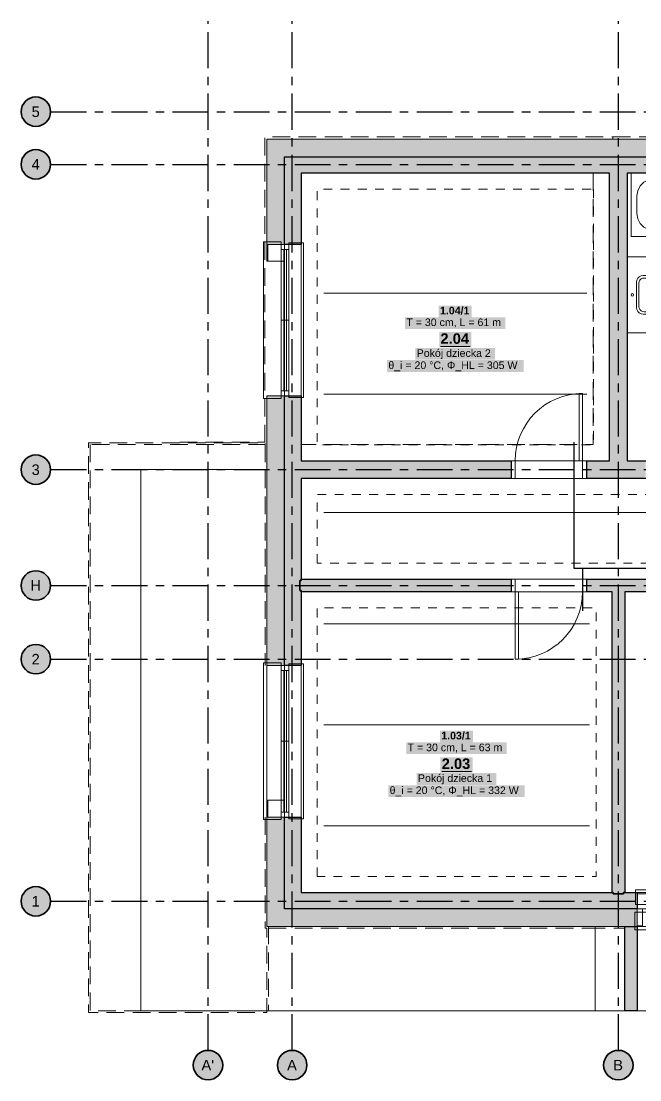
# Model space of a CAD drawing. Header units: metres. Extents: x -3.2 to 60.6, y -2.1 to 10.4.
# Drawn here: x -3.22 to 4.13, y -2.12 to 10.45 of the extents above; entities that cross this region are included whole.
import ezdxf

# ---------------------------------------------------------------- set-up
doc = ezdxf.new("R2010")
doc.units = ezdxf.units.M
for name, pattern in [('KRESKOWA', [5.25, 4.2, -1.05]), ('KRESKOWA_DROBNA', [3.15, 2.1, -1.05]), ('PUNKTOWA', [10.5, 8.4, -1.05, 0, -1.05])]:
    doc.linetypes.add(name, pattern=pattern)
doc.layers.add('A-MASKA', color=7, linetype='Continuous', lineweight=18)
doc.layers.add('S-OPISY', color=2, linetype='Continuous', lineweight=25)
for name, color, linetype, lineweight, true_color in [('I-OSIE', 8, 'PUNKTOWA', 18, 0x7a7a7a), ('I-PODKLAD', 8, 'Continuous', 18, 0x9a9a9a), ('I-PODKLAD-SCIANY', 8, 'Continuous', 25, 0x6e6e6e), ('I-PODKLAD-WYPELN', 254, 'Continuous', 18, 0xe6e6e6), ('I-POMIESZCZENIA', 8, 'Continuous', 25, 0x4a4a4a), ('S-OGRZ', 1, 'Continuous', 25, 0xe05000)]:
    doc.layers.add(name, color=color, linetype=linetype, lineweight=lineweight, true_color=true_color)
doc.styles.add('PL_ARIAL', font='arial.ttf')
doc.styles.add('PL_ARIAL_B', font='arialbd.ttf')

msp = doc.modelspace()

# ---------------------------------------------------------------- hatches: boundary and pattern name
at = {"layer": 'A-MASKA', "true_color": 0xffffff}
for points in [[(1.741, 6.934), (2.134, 6.934), (2.134, 7.074), (1.741, 7.074)], [(1.341, 6.795), (2.534, 6.795), (2.534, 6.935), (1.341, 6.935)], [(1.746, 6.576), (2.129, 6.576), (2.129, 6.759), (1.746, 6.759)], [(1.464, 6.43), (2.411, 6.43), (2.411, 6.569), (1.464, 6.569)], [(1.127, 6.286), (2.748, 6.286), (2.748, 6.425), (1.127, 6.425)], [(1.756, 1.887), (2.149, 1.887), (2.149, 2.027), (1.756, 2.027)], [(1.356, 1.747), (2.549, 1.747), (2.549, 1.887), (1.356, 1.887)], [(1.761, 1.529), (2.144, 1.529), (2.144, 1.711), (1.761, 1.711)], [(1.479, 1.382), (2.426, 1.382), (2.426, 1.522), (1.479, 1.522)], [(1.142, 1.238), (2.763, 1.238), (2.763, 1.378), (1.142, 1.378)]]:
    msp.add_hatch(color=7, dxfattribs=at).paths.add_polyline_path(points)
at = {"layer": 'I-OSIE', "true_color": 0xffffff}
for points in [[(-2.87, 9.375), (-2.871, 9.398), (-2.876, 9.42), (-2.883, 9.442), (-2.893, 9.463), (-2.906, 9.482), (-2.921, 9.499), (-2.938, 9.514), (-2.958, 9.527), (-2.978, 9.537), (-3, 9.544), (-3.022, 9.549), (-3.045, 9.55), (-3.068, 9.549), (-3.09, 9.544), (-3.112, 9.537), (-3.132, 9.527), (-3.152, 9.514), (-3.169, 9.499), (-3.184, 9.482), (-3.197, 9.463), (-3.207, 9.442), (-3.214, 9.42), (-3.219, 9.398), (-3.22, 9.375), (-3.219, 9.352), (-3.214, 9.33), (-3.207, 9.308), (-3.197, 9.287), (-3.184, 9.268), (-3.169, 9.251), (-3.152, 9.236), (-3.132, 9.223), (-3.112, 9.213), (-3.09, 9.206), (-3.068, 9.201), (-3.045, 9.2), (-3.022, 9.201), (-3, 9.206), (-2.978, 9.213), (-2.958, 9.223), (-2.938, 9.236), (-2.921, 9.251), (-2.906, 9.268), (-2.893, 9.287), (-2.883, 9.308), (-2.876, 9.33), (-2.871, 9.352)], [(-2.87, 8.75), (-2.871, 8.773), (-2.876, 8.795), (-2.883, 8.817), (-2.893, 8.838), (-2.906, 8.857), (-2.921, 8.874), (-2.938, 8.889), (-2.958, 8.902), (-2.978, 8.912), (-3, 8.919), (-3.022, 8.924), (-3.045, 8.925), (-3.068, 8.924), (-3.09, 8.919), (-3.112, 8.912), (-3.132, 8.902), (-3.152, 8.889), (-3.169, 8.874), (-3.184, 8.857), (-3.197, 8.838), (-3.207, 8.817), (-3.214, 8.795), (-3.219, 8.773), (-3.22, 8.75), (-3.219, 8.727), (-3.214, 8.705), (-3.207, 8.683), (-3.197, 8.662), (-3.184, 8.643), (-3.169, 8.626), (-3.152, 8.611), (-3.132, 8.598), (-3.112, 8.588), (-3.09, 8.581), (-3.068, 8.576), (-3.045, 8.575), (-3.022, 8.576), (-3, 8.581), (-2.978, 8.588), (-2.958, 8.598), (-2.938, 8.611), (-2.921, 8.626), (-2.906, 8.643), (-2.893, 8.662), (-2.883, 8.683), (-2.876, 8.705), (-2.871, 8.727)], [(-2.87, 5.125), (-2.871, 5.148), (-2.876, 5.17), (-2.883, 5.192), (-2.893, 5.213), (-2.906, 5.232), (-2.921, 5.249), (-2.938, 5.264), (-2.958, 5.277), (-2.978, 5.287), (-3, 5.294), (-3.022, 5.299), (-3.045, 5.3), (-3.068, 5.299), (-3.09, 5.294), (-3.112, 5.287), (-3.132, 5.277), (-3.152, 5.264), (-3.169, 5.249), (-3.184, 5.232), (-3.197, 5.213), (-3.207, 5.192), (-3.214, 5.17), (-3.219, 5.148), (-3.22, 5.125), (-3.219, 5.102), (-3.214, 5.08), (-3.207, 5.058), (-3.197, 5.037), (-3.184, 5.018), (-3.169, 5.001), (-3.152, 4.986), (-3.132, 4.973), (-3.112, 4.963), (-3.09, 4.956), (-3.068, 4.951), (-3.045, 4.95), (-3.022, 4.951), (-3, 4.956), (-2.978, 4.963), (-2.958, 4.973), (-2.938, 4.986), (-2.921, 5.001), (-2.906, 5.018), (-2.893, 5.037), (-2.883, 5.058), (-2.876, 5.08), (-2.871, 5.102)], [(-2.87, 3.75), (-2.871, 3.773), (-2.876, 3.795), (-2.883, 3.817), (-2.893, 3.837), (-2.906, 3.857), (-2.921, 3.874), (-2.938, 3.889), (-2.958, 3.902), (-2.978, 3.912), (-3, 3.919), (-3.022, 3.924), (-3.045, 3.925), (-3.068, 3.924), (-3.09, 3.919), (-3.112, 3.912), (-3.132, 3.902), (-3.152, 3.889), (-3.169, 3.874), (-3.184, 3.857), (-3.197, 3.837), (-3.207, 3.817), (-3.214, 3.795), (-3.219, 3.773), (-3.22, 3.75), (-3.219, 3.727), (-3.214, 3.705), (-3.207, 3.683), (-3.197, 3.663), (-3.184, 3.643), (-3.169, 3.626), (-3.152, 3.611), (-3.132, 3.598), (-3.112, 3.588), (-3.09, 3.581), (-3.068, 3.576), (-3.045, 3.575), (-3.022, 3.576), (-3, 3.581), (-2.978, 3.588), (-2.958, 3.598), (-2.938, 3.611), (-2.921, 3.626), (-2.906, 3.643), (-2.893, 3.663), (-2.883, 3.683), (-2.876, 3.705), (-2.871, 3.727)], [(-2.87, 2.875), (-2.871, 2.898), (-2.876, 2.92), (-2.883, 2.942), (-2.893, 2.962), (-2.906, 2.982), (-2.921, 2.999), (-2.938, 3.014), (-2.958, 3.027), (-2.978, 3.037), (-3, 3.044), (-3.022, 3.049), (-3.045, 3.05), (-3.068, 3.049), (-3.09, 3.044), (-3.112, 3.037), (-3.132, 3.027), (-3.152, 3.014), (-3.169, 2.999), (-3.184, 2.982), (-3.197, 2.962), (-3.207, 2.942), (-3.214, 2.92), (-3.219, 2.898), (-3.22, 2.875), (-3.219, 2.852), (-3.214, 2.83), (-3.207, 2.808), (-3.197, 2.788), (-3.184, 2.768), (-3.169, 2.751), (-3.152, 2.736), (-3.132, 2.723), (-3.112, 2.713), (-3.09, 2.706), (-3.068, 2.701), (-3.045, 2.7), (-3.022, 2.701), (-3, 2.706), (-2.978, 2.713), (-2.958, 2.723), (-2.938, 2.736), (-2.921, 2.751), (-2.906, 2.768), (-2.893, 2.788), (-2.883, 2.808), (-2.876, 2.83), (-2.871, 2.852)], [(-2.87, 0), (-2.871, 0.023), (-2.876, 0.045), (-2.883, 0.067), (-2.893, 0.087), (-2.906, 0.107), (-2.921, 0.124), (-2.938, 0.139), (-2.958, 0.152), (-2.978, 0.162), (-3, 0.169), (-3.022, 0.174), (-3.045, 0.175), (-3.068, 0.174), (-3.09, 0.169), (-3.112, 0.162), (-3.132, 0.152), (-3.152, 0.139), (-3.169, 0.124), (-3.184, 0.107), (-3.197, 0.087), (-3.207, 0.067), (-3.214, 0.045), (-3.219, 0.023), (-3.22, 0), (-3.219, -0.023), (-3.214, -0.045), (-3.207, -0.067), (-3.197, -0.088), (-3.184, -0.107), (-3.169, -0.124), (-3.152, -0.139), (-3.132, -0.152), (-3.112, -0.162), (-3.09, -0.169), (-3.068, -0.174), (-3.045, -0.175), (-3.022, -0.174), (-3, -0.169), (-2.978, -0.162), (-2.958, -0.152), (-2.938, -0.139), (-2.921, -0.124), (-2.906, -0.107), (-2.893, -0.088), (-2.883, -0.067), (-2.876, -0.045), (-2.871, -0.023)], [(-0.825, -1.945), (-0.826, -1.922), (-0.831, -1.9), (-0.838, -1.878), (-0.848, -1.858), (-0.861, -1.838), (-0.876, -1.821), (-0.893, -1.806), (-0.913, -1.793), (-0.933, -1.783), (-0.955, -1.776), (-0.977, -1.771), (-1, -1.77), (-1.023, -1.771), (-1.045, -1.776), (-1.067, -1.783), (-1.088, -1.793), (-1.107, -1.806), (-1.124, -1.821), (-1.139, -1.838), (-1.152, -1.858), (-1.162, -1.878), (-1.169, -1.9), (-1.174, -1.922), (-1.175, -1.945), (-1.174, -1.968), (-1.169, -1.99), (-1.162, -2.012), (-1.152, -2.033), (-1.139, -2.052), (-1.124, -2.069), (-1.107, -2.084), (-1.088, -2.097), (-1.067, -2.107), (-1.045, -2.114), (-1.023, -2.119), (-1, -2.12), (-0.977, -2.119), (-0.955, -2.114), (-0.933, -2.107), (-0.913, -2.097), (-0.893, -2.084), (-0.876, -2.069), (-0.861, -2.052), (-0.848, -2.033), (-0.838, -2.012), (-0.831, -1.99), (-0.826, -1.968)], [(0.175, -1.945), (0.174, -1.922), (0.169, -1.9), (0.162, -1.878), (0.152, -1.858), (0.139, -1.838), (0.124, -1.821), (0.107, -1.806), (0.087, -1.793), (0.067, -1.783), (0.045, -1.776), (0.023, -1.771), (0, -1.77), (-0.023, -1.771), (-0.045, -1.776), (-0.067, -1.783), (-0.088, -1.793), (-0.107, -1.806), (-0.124, -1.821), (-0.139, -1.838), (-0.152, -1.858), (-0.162, -1.878), (-0.169, -1.9), (-0.174, -1.922), (-0.175, -1.945), (-0.174, -1.968), (-0.169, -1.99), (-0.162, -2.012), (-0.152, -2.033), (-0.139, -2.052), (-0.124, -2.069), (-0.107, -2.084), (-0.088, -2.097), (-0.067, -2.107), (-0.045, -2.114), (-0.023, -2.119), (0, -2.12), (0.023, -2.119), (0.045, -2.114), (0.067, -2.107), (0.087, -2.097), (0.107, -2.084), (0.124, -2.069), (0.139, -2.052), (0.152, -2.033), (0.162, -2.012), (0.169, -1.99), (0.174, -1.968)], [(4.05, -1.945), (4.049, -1.922), (4.044, -1.9), (4.037, -1.878), (4.027, -1.858), (4.014, -1.838), (3.999, -1.821), (3.982, -1.806), (3.962, -1.793), (3.942, -1.783), (3.92, -1.776), (3.898, -1.771), (3.875, -1.77), (3.852, -1.771), (3.83, -1.776), (3.808, -1.783), (3.788, -1.793), (3.768, -1.806), (3.751, -1.821), (3.736, -1.838), (3.723, -1.858), (3.713, -1.878), (3.706, -1.9), (3.701, -1.922), (3.7, -1.945), (3.701, -1.968), (3.706, -1.99), (3.713, -2.012), (3.723, -2.033), (3.736, -2.052), (3.751, -2.069), (3.768, -2.084), (3.788, -2.097), (3.808, -2.107), (3.83, -2.114), (3.852, -2.119), (3.875, -2.12), (3.898, -2.119), (3.92, -2.114), (3.942, -2.107), (3.962, -2.097), (3.982, -2.084), (3.999, -2.069), (4.014, -2.052), (4.027, -2.033), (4.037, -2.012), (4.044, -1.99), (4.049, -1.968)]]:
    msp.add_hatch(color=7, dxfattribs=at).paths.add_polyline_path(points)
at = {"layer": 'I-PODKLAD-WYPELN', "true_color": 0xe4e4e4}
h = msp.add_hatch(color=7, dxfattribs=at)
h.paths.add_polyline_path([(0.105, 8.645), (0.105, 8.645), (0.105, 8.645), (0.105, 8.645), (0.105, 8.645), (0.105, 8.645), (0.105, 7.8), (0.105, 7.8), (0.105, 7.8), (-0.09, 7.8), (-0.09, 7.8), (-0.09, 7.8), (-0.09, 7.8), (-0.09, 7.8), (-0.3, 7.8), (-0.3, 7.8), (-0.3, 7.8), (-0.3, 9.05), (-0.3, 9.05), (-0.3, 9.05), (-0.3, 9.05), (4.3, 9.05), (4.3, 8.84), (4.3, 8.84), (4.3, 8.84), (4.3, 8.84), (4.3, 8.645), (4.3, 8.645), (4.3, 8.645), (3.98, 8.645), (3.98, 5.23), (4.2, 5.23), (4.2, 5.23), (4.2, 5.23), (4.2, 5.23), (4.2, 5.23), (4.2, 5.035), (4.2, 5.035), (4.2, 5.035), (4.2, 5.02), (4.2, 5.02), (4.2, 5.02), (3.5, 5.02), (3.5, 5.02), (3.5, 5.02), (3.5, 5.035), (3.5, 5.035), (3.5, 5.035), (3.5, 5.035), (3.5, 5.23), (3.5, 5.23), (3.5, 5.23), (3.5, 5.23), (3.5, 5.23), (3.77, 5.23), (3.77, 8.645)])
h.paths.add_polyline_path([(0.09, 8.66), (0.09, 8.66), (0.098, 8.652)], flags=0)
h.paths.add_polyline_path([(-0.09, 8.84), (-0.09, 8.84), (-0.09, 8.84), (-0.09, 8.84), (-0.09, 8.84), (-0.09, 8.84)], flags=0)
h.paths.add_polyline_path([(-0.09, 8.66), (-0.09, 8.66), (-0.09, 8.66), (-0.09, 8.66), (-0.09, 8.66)], flags=0)
h = msp.add_hatch(color=7, dxfattribs=at)
h.paths.add_polyline_path([(0.105, 2.8), (-0.09, 2.8), (-0.09, 2.8), (-0.09, 2.8), (-0.09, 2.8), (-0.09, 2.8), (-0.3, 2.8), (-0.3, 2.8), (-0.3, 2.8), (-0.3, 6), (-0.3, 6), (-0.3, 6), (-0.09, 6), (-0.09, 6), (-0.09, 6), (-0.09, 6), (-0.09, 6), (0.105, 6), (0.105, 6), (0.105, 6), (0.105, 5.23), (0.105, 5.23), (0.105, 5.23), (0.105, 5.23), (0.105, 5.23), (2.6, 5.23), (2.6, 5.23), (2.6, 5.23), (2.6, 5.23), (2.6, 5.23), (2.6, 5.035), (2.6, 5.035), (2.6, 5.035), (2.6, 5.02), (2.6, 5.02), (2.6, 5.02), (0.105, 5.02), (0.105, 5.02), (0.105, 5.02), (0.105, 3.825), (2.6, 3.825), (2.6, 3.69), (2.6, 3.675), (0.105, 3.675), (0.105, 2.8), (0.105, 2.8)])
h.paths.add_polyline_path([(0.105, 3.81), (0.105, 3.81), (0.105, 3.81), (0.105, 3.81)], flags=0)
h.paths.add_polyline_path([(0.105, 3.69), (0.105, 3.69), (0.105, 3.69), (0.105, 3.69)], flags=0)
h = msp.add_hatch(color=7, dxfattribs=at)
h.paths.add_polyline_path([(-0.3, 1), (-0.3, 1), (-0.09, 1), (-0.09, 1), (-0.09, 1), (-0.09, 1), (-0.09, 1), (0.105, 1), (0.105, 1), (0.105, 1), (0.105, 0.105), (0.105, 0.105), (0.105, 0.105), (0.105, 0.105), (0.105, 0.105), (3.8, 0.105), (3.8, 0.105), (3.8, 0.105), (3.8, 0.105), (3.8, 0.105), (3.8, 3.675), (3.8, 3.675), (3.8, 3.675), (3.8, 3.675), (3.8, 3.675), (3.5, 3.675), (3.5, 3.69), (3.5, 3.825), (6, 3.825), (6, 3.69), (6, 3.675), (3.95, 3.675), (3.95, 3.675), (3.95, 3.675), (3.95, 0.105), (3.95, 0.105), (3.95, 0.105), (4.1, 0.105), (4.1, 0.105), (4.1, 0.105), (4.1, -0.09), (4.1, -0.09), (4.1, -0.09), (4.1, -0.09), (4.1, -0.09), (4.1, -0.3), (4.1, -0.3), (4.1, -0.3), (4.1, -0.3), (4.1, -0.32), (4.1, -1.3), (3.95, -1.3), (3.95, -0.3), (-0.3, -0.3), (-0.3, -0.3), (-0.3, -0.3), (-0.3, -0.3), (-0.3, -0.3), (-0.3, 1)])
h.paths.add_polyline_path([(3.815, 3.69), (3.815, 3.69), (3.815, 3.69), (3.815, 3.69), (3.815, 3.69), (3.815, 3.69)], flags=0)
h.paths.add_polyline_path([(3.935, 3.69), (3.935, 3.69), (3.935, 3.69), (3.935, 3.69), (3.935, 3.69), (3.935, 3.69)], flags=0)
h.paths.add_polyline_path([(-0.09, -0.09), (-0.09, -0.09), (-0.09, -0.09), (-0.09, -0.09), (-0.09, -0.09), (-0.09, -0.09)], flags=0)
h.paths.add_polyline_path([(-0.09, 0.09), (-0.09, 0.09), (-0.09, 0.09), (-0.09, 0.09), (-0.09, 0.09)], flags=0)
at = {"layer": 'I-PODKLAD-WYPELN', "true_color": 0xcfcfcf}
msp.add_hatch(color=7, dxfattribs=at).paths.add_polyline_path([(3.95, -1.3), (3.95, -0.3), (4.1, -0.3), (4.1, -0.32), (4.1, -1.3)])

# ---------------------------------------------------------------- linework, layer by layer
at = {"layer": 'I-OSIE', "linetype": 'PUNKTOWA', "lineweight": 25, "ltscale": 0.051044, "flags": 128}
for points in [[(-1, -1.77), (-1, 10.45)], [(0, -1.77), (0, 10.45)], [(3.875, -1.77), (3.875, 10.45)]]:
    msp.add_lwpolyline(points, dxfattribs=at)
at = {"layer": 'I-OSIE', "linetype": 'PUNKTOWA', "lineweight": 25, "ltscale": 0.050584, "flags": 128}
for points in [[(-2.87, 9.375), (18.8, 9.375)], [(-2.87, 8.75), (18.8, 8.75)], [(-2.87, 5.125), (18.8, 5.125)], [(-2.87, 3.75), (18.8, 3.75)], [(-2.87, 2.875), (18.8, 2.875)], [(-2.87, 0), (18.8, 0)]]:
    msp.add_lwpolyline(points, dxfattribs=at)
at = {"layer": 'I-OSIE', "linetype": 'Continuous', "lineweight": 35, "ltscale": 0.05}
for centre in [(-3.045, 9.375), (-3.045, 8.75), (-3.045, 5.125), (-3.045, 3.75), (-3.045, 2.875), (-3.045, 0), (-1, -1.945), (0, -1.945), (3.875, -1.945)]:
    msp.add_circle(centre, 0.175, dxfattribs=at)
at = {"layer": 'I-PODKLAD', "linetype": 'KRESKOWA', "lineweight": 13, "ltscale": 0.05, "flags": 128}
for points in [[(-0.325, 5.446), (-0.325, 9.075), (3.81, 9.075), (3.81, 9.05)], [(3.811, 9.075), (8.565, 9.075)], [(3.575, 8.645), (3.575, 5.425), (0.105, 5.425)], [(-2.4, 5.425), (-2.4, -1.3), (-0.3, -1.3), (-0.3, -1.32), (-2.42, -1.32), (-2.42, 5.445), (-0.32, 5.445), (-0.32, 5.425), (-2.4, 5.425)], [(-1.335, 5.446), (-1.335, 5.45), (-0.326, 5.45)], [(-0.32, 5.425), (-0.32, 2.8)], [(-0.32, 1), (-0.32, -0.32), (-0.3, -0.32), (-0.3, -1.3)], [(-0.28, -0.3), (-0.28, -1.3), (-0.299, -1.3)], [(-0.28, -0.32), (3.599, -0.32)], [(3.95, -1.3), (3.6, -1.3), (3.6, -0.32), (3.95, -0.32)], [(3.599, -1.3), (-0.28, -1.3)], [(11.12, -1.3), (4.101, -1.3)]]:
    msp.add_lwpolyline(points, dxfattribs=at)
at = {"layer": 'I-PODKLAD', "lineweight": 18, "ltscale": 0.05}
for points in [[(5.725, 8.645), (4.025, 8.645), (4.025, 7.895), (5.725, 7.895)], [(4.295, 8.575), (4.233, 8.565), (4.177, 8.537), (4.133, 8.493), (4.105, 8.437), (4.095, 8.375), (4.095, 8.165), (4.105, 8.103), (4.133, 8.047), (4.177, 8.003), (4.233, 7.975), (4.295, 7.965), (5.455, 7.965), (5.517, 7.975), (5.573, 8.003), (5.617, 8.047), (5.645, 8.103), (5.655, 8.165), (5.655, 8.375), (5.645, 8.437), (5.617, 8.493), (5.573, 8.537), (5.517, 8.565), (5.455, 8.575)], [(-0.13, 7.83), (-0.13, 5.97), (-0.34, 5.97), (-0.34, 7.83)], [(-0.04, 7.8), (-0.04, 6), (-0.13, 6), (-0.13, 7.8)], [(-0.04, 7.82), (-0.04, 5.98), (0.135, 5.98), (0.135, 7.82)], [(3.98, 7.65), (3.98, 6.75), (4.48, 6.75), (4.48, 7.65)], [(4.09, 7.05), (4.094, 7.025), (4.105, 7.003), (4.123, 6.985), (4.145, 6.974), (4.17, 6.97), (4.35, 6.97), (4.375, 6.974), (4.397, 6.985), (4.415, 7.003), (4.426, 7.025), (4.43, 7.05), (4.43, 7.35), (4.426, 7.375), (4.415, 7.397), (4.397, 7.415), (4.375, 7.426), (4.35, 7.43), (4.17, 7.43), (4.145, 7.426), (4.123, 7.415), (4.105, 7.397), (4.094, 7.375), (4.09, 7.35)], [(4.12, 7.06), (4.123, 7.041), (4.131, 7.025), (4.145, 7.011), (4.161, 7.003), (4.18, 7), (4.34, 7), (4.359, 7.003), (4.375, 7.011), (4.389, 7.025), (4.397, 7.041), (4.4, 7.06), (4.4, 7.34), (4.397, 7.359), (4.389, 7.375), (4.375, 7.389), (4.359, 7.397), (4.34, 7.4), (4.18, 7.4), (4.161, 7.397), (4.145, 7.389), (4.131, 7.375), (4.123, 7.359), (4.12, 7.34)], [(3.45, 5.23), (3.45, 6.03), (3.41, 6.03), (3.41, 5.23)], [(2.6, 5.23), (2.65, 5.23), (2.65, 5.02), (2.6, 5.02)], [(3.5, 5.23), (3.45, 5.23), (3.45, 5.02), (3.5, 5.02)], [(2.6, 3.675), (2.65, 3.675), (2.65, 3.825), (2.6, 3.825)], [(3.5, 3.675), (3.45, 3.675), (3.45, 3.825), (3.5, 3.825)], [(2.65, 3.675), (2.65, 2.875), (2.69, 2.875), (2.69, 3.675)], [(-0.13, 2.83), (-0.13, 0.97), (-0.34, 0.97), (-0.34, 2.83)], [(-0.04, 2.8), (-0.04, 1), (-0.13, 1), (-0.13, 2.8)], [(-0.04, 2.82), (-0.04, 0.98), (0.135, 0.98), (0.135, 2.82)], [(4.08, -0.04), (6.41, -0.04), (6.41, 0.135), (4.08, 0.135)], [(4.1, -0.04), (6.39, -0.04), (6.39, -0.13), (4.1, -0.13)], [(4.07, -0.13), (6.42, -0.13), (6.42, -0.34), (4.07, -0.34)]]:
    msp.add_lwpolyline(points, close=True, dxfattribs=at)
at = {"layer": 'I-PODKLAD', "lineweight": 13, "ltscale": 0.05}
for points in [[(-0.29, 7.6), (-0.3, 7.6), (-0.3, 7.8)], [(-0.09, 7.8), (-0.09, 7.6), (-0.29, 7.6), (-0.29, 7.8)], [(0.105, 6), (0.105, 7.8)], [(-0.09, 6), (-0.09, 7.599)], [(3.499, 5.23), (2.6, 5.23)], [(3.599, -1.3), (-1.8, -1.3), (-1.8, 5.125), (-0.3, 5.125)], [(2.6, 5.02), (3.499, 5.02)], [(3.499, 3.825), (2.6, 3.825)], [(2.6, 3.675), (3.499, 3.675)], [(-0.3, 2.8), (-0.3, 1)], [(-0.09, 1.2), (-0.09, 2.8)], [(0.105, 1), (0.105, 2.8)], [(-0.29, 1), (-0.29, 1.2), (-0.09, 1.2), (-0.09, 1)], [(6.389, 0.105), (4.101, 0.105)], [(4.101, 0.09), (6.389, 0.09)], [(6.389, -0.09), (4.101, -0.09)], [(4.16, -0.09), (4.16, -0.29), (4.101, -0.29)], [(3.95, -1.3), (3.6, -1.3), (3.6, -0.3)], [(4.101, -0.3), (6.389, -0.3)], [(11.12, -1.3), (4.101, -1.3)]]:
    msp.add_lwpolyline(points, dxfattribs=at)
at = {"layer": 'I-PODKLAD', "lineweight": 18, "ltscale": 0.05}
for points in [[(-0.04, 7.74), (-0.13, 7.74)], [(-0.101, 7.74), (-0.101, 6.06)], [(-0.069, 7.74), (-0.069, 6.06)], [(-0.04, 6.9), (-0.13, 6.9)], [(-0.04, 6.06), (-0.13, 6.06)], [(-0.04, 2.74), (-0.13, 2.74)], [(-0.101, 2.74), (-0.101, 1.06)], [(-0.069, 2.74), (-0.069, 1.06)], [(-0.04, 1.9), (-0.13, 1.9)], [(-0.04, 1.06), (-0.13, 1.06)]]:
    msp.add_lwpolyline(points, dxfattribs=at)
at = {"layer": 'I-PODKLAD', "lineweight": 13, "ltscale": 0.05}
msp.add_circle((4.04, 7.2), 0.015, dxfattribs=at)
for centre, start, end in [((3.45, 5.23), -270, -180), ((2.65, 3.675), -90, 0)]:
    msp.add_arc(centre, 0.8, start, end, dxfattribs=at)
at = {"layer": 'I-PODKLAD-SCIANY', "lineweight": 13, "ltscale": 0.05}
msp.add_lwpolyline([(4.3, 8.84), (-0.09, 8.84), (-0.09, 8.84), (-0.09, 8.84), (-0.09, 8.84), (-0.09, 8.84), (-0.09, 8.84), (-0.09, 8.84), (-0.09, 8.84), (-0.09, 8.84), (-0.09, 8.84), (-0.09, 8.84), (-0.09, 8.84), (-0.09, 8.84), (-0.09, 8.84), (-0.09, 8.84), (-0.09, 8.84), (-0.09, 8.84), (-0.09, 7.8), (-0.09, 7.8), (-0.09, 7.8), (-0.3, 7.8), (-0.3, 7.8), (-0.3, 7.8), (-0.3, 7.8), (-0.3, 9.05), (-0.3, 9.05), (-0.3, 9.05), (4.3, 9.05)], dxfattribs=at)
at = {"layer": 'I-PODKLAD-SCIANY', "lineweight": 25, "ltscale": 0.05}
for points in [[(4.2, 5.02), (3.5, 5.02), (3.5, 5.02), (3.5, 5.02), (3.5, 5.02), (3.5, 5.035), (3.5, 5.035), (3.5, 5.23), (3.5, 5.23), (3.5, 5.23), (3.5, 5.23), (3.5, 5.23), (3.77, 5.23), (3.77, 5.23), (3.77, 5.23), (3.77, 5.23), (3.77, 5.23), (3.77, 5.23), (3.77, 5.23), (3.77, 5.23), (3.77, 5.23), (3.77, 5.23), (3.77, 5.23), (3.77, 5.23), (3.77, 5.23), (3.77, 5.23), (3.77, 5.23), (3.77, 5.23), (3.77, 5.23), (3.77, 8.645), (3.77, 8.645), (3.77, 8.645), (3.77, 8.645), (3.77, 8.645), (3.77, 8.645), (3.77, 8.645), (3.77, 8.645), (3.77, 8.645), (3.77, 8.645), (3.77, 8.645), (3.77, 8.645), (3.77, 8.645), (3.77, 8.645), (3.77, 8.645), (3.77, 8.645), (3.77, 8.645), (0.105, 8.645), (0.105, 8.645), (0.105, 8.645), (0.105, 8.645), (0.105, 8.645), (0.105, 8.645), (0.105, 8.645), (0.105, 8.645), (0.105, 8.645), (0.105, 8.645), (0.105, 8.645), (0.105, 8.645), (0.105, 8.645), (0.105, 8.645), (0.105, 8.645), (0.105, 8.645), (0.105, 8.645), (0.105, 7.8), (0.105, 7.8), (0.105, 7.8), (-0.09, 7.8), (-0.09, 7.8), (-0.09, 7.8), (-0.09, 8.84), (-0.09, 8.84), (-0.09, 8.84), (-0.09, 8.84), (4.3, 8.84)], [(4.3, 8.645), (3.98, 8.645), (3.98, 8.645), (3.98, 8.645), (3.98, 8.645), (3.98, 8.645), (3.98, 8.645), (3.98, 8.645), (3.98, 8.645), (3.98, 8.645), (3.98, 8.645), (3.98, 8.645), (3.98, 8.645), (3.98, 8.645), (3.98, 8.645), (3.98, 8.645), (3.98, 8.645), (3.98, 8.645), (3.98, 5.23), (3.98, 5.23), (3.98, 5.23), (3.98, 5.23), (3.98, 5.23), (3.98, 5.23), (3.98, 5.23), (3.98, 5.23), (3.98, 5.23), (3.98, 5.23), (3.98, 5.23), (3.98, 5.23), (3.98, 5.23), (3.98, 5.23), (3.98, 5.23), (3.98, 5.23), (3.98, 5.23), (4.2, 5.23)], [(6, 3.675), (3.95, 3.675), (3.95, 3.675), (3.95, 3.675), (3.95, 3.675), (3.95, 3.675), (3.95, 3.675), (3.95, 3.675), (3.95, 3.675), (3.95, 3.675), (3.95, 3.675), (3.95, 3.675), (3.95, 3.675), (3.95, 3.675), (3.95, 3.675), (3.95, 3.675), (3.95, 3.675), (3.95, 3.675), (3.95, 0.105), (3.95, 0.105), (3.95, 0.105), (3.95, 0.105), (3.935, 0.105), (3.935, 0.105), (3.935, 0.105), (3.935, 0.105), (3.935, 0.105), (3.935, 0.105), (3.935, 0.105), (3.935, 0.105), (3.935, 0.105), (3.935, 0.105), (3.935, 0.105), (3.935, 0.105), (3.935, 0.105), (3.935, 0.105), (3.935, 0.105), (3.935, 0.105), (3.935, 0.105), (3.935, 0.09), (3.935, 0.09), (3.935, 0.09), (3.935, 0.09), (3.935, 0.09), (3.815, 0.09), (3.815, 0.09), (3.815, 0.09), (3.815, 0.09), (3.815, 0.09), (3.815, 0.105), (3.815, 0.105), (3.815, 0.105), (3.815, 0.105), (3.815, 0.105), (3.815, 0.105), (3.815, 0.105), (3.815, 0.105), (3.815, 0.105), (3.815, 0.105), (3.815, 0.105), (3.815, 0.105), (3.815, 0.105), (3.815, 0.105), (3.815, 0.105), (3.815, 0.105), (3.815, 0.105), (3.8, 0.105), (3.8, 0.105), (3.8, 0.105), (3.8, 0.105), (3.8, 0.105), (3.8, 3.675), (3.8, 3.675), (3.8, 3.675), (3.8, 3.675), (3.8, 3.675), (3.8, 3.675), (3.8, 3.675), (3.8, 3.675), (3.8, 3.675), (3.8, 3.675), (3.8, 3.675), (3.8, 3.675), (3.8, 3.675), (3.8, 3.675), (3.8, 3.675), (3.8, 3.675), (3.8, 3.675), (3.5, 3.675), (3.5, 3.675), (3.5, 3.675), (3.5, 3.825), (3.5, 3.825), (3.5, 3.825), (6, 3.825)]]:
    msp.add_lwpolyline(points, dxfattribs=at)
at = {"layer": 'I-PODKLAD-SCIANY', "lineweight": 13, "ltscale": 0.05}
for points in [[(-0.3, 6), (-0.3, 6), (-0.3, 6), (-0.09, 6), (-0.09, 6), (-0.09, 6), (-0.09, 2.8), (-0.09, 2.8), (-0.09, 2.8), (-0.09, 2.8), (-0.3, 2.8), (-0.3, 2.8), (-0.3, 2.8), (-0.3, 2.8), (-0.3, 6)], [(-0.3, -0.3), (-0.3, -0.3), (-0.3, 1), (-0.3, 1), (-0.3, 1), (-0.3, 1), (-0.09, 1), (-0.09, 1), (-0.09, 1), (-0.09, 1), (-0.09, -0.09), (-0.09, -0.09), (-0.09, -0.09), (-0.09, -0.09), (-0.09, -0.09), (-0.09, -0.09), (-0.09, -0.09), (-0.09, -0.09), (-0.09, -0.09), (-0.09, -0.09), (-0.09, -0.09), (-0.09, -0.09), (-0.09, -0.09), (-0.09, -0.09), (-0.09, -0.09), (-0.09, -0.09), (-0.09, -0.09), (4.1, -0.09), (4.1, -0.09), (4.1, -0.09), (4.1, -0.3), (4.1, -0.3), (4.1, -0.3), (4.1, -0.3), (-0.3, -0.3)]]:
    msp.add_lwpolyline(points, close=True, dxfattribs=at)
at = {"layer": 'I-PODKLAD-SCIANY', "lineweight": 25, "ltscale": 0.05}
for points in [[(-0.09, 2.8), (-0.09, 2.8), (-0.09, 2.8), (-0.09, 6), (-0.09, 6), (-0.09, 6), (0.105, 6), (0.105, 6), (0.105, 6), (0.105, 5.23), (0.105, 5.23), (0.105, 5.23), (0.105, 5.23), (0.105, 5.23), (0.105, 5.23), (0.105, 5.23), (0.105, 5.23), (0.105, 5.23), (0.105, 5.23), (0.105, 5.23), (0.105, 5.23), (0.105, 5.23), (0.105, 5.23), (0.105, 5.23), (0.105, 5.23), (0.105, 5.23), (2.6, 5.23), (2.6, 5.23), (2.6, 5.23), (2.6, 5.23), (2.6, 5.23), (2.6, 5.02), (2.6, 5.02), (2.6, 5.02), (0.105, 5.02), (0.105, 5.02), (0.105, 5.02), (0.105, 5.02), (0.105, 5.02), (0.105, 5.02), (0.105, 5.02), (0.105, 5.02), (0.105, 5.02), (0.105, 5.02), (0.105, 5.02), (0.105, 5.02), (0.105, 5.02), (0.105, 5.02), (0.105, 5.02), (0.105, 5.02), (0.105, 5.02), (0.105, 3.81), (0.105, 3.81), (0.105, 3.81), (0.105, 3.81), (0.09, 3.81), (0.09, 3.81), (0.09, 3.81), (0.09, 3.81), (0.09, 3.81), (0.09, 3.81), (0.09, 3.81), (0.09, 3.81), (0.09, 3.81), (0.09, 3.81), (0.09, 3.81), (0.09, 3.81), (0.09, 3.81), (0.09, 3.81), (0.09, 3.81), (0.09, 3.81), (0.09, 3.81), (0.09, 3.69), (0.09, 3.69), (0.09, 3.69), (0.09, 3.69), (0.09, 3.69), (0.09, 3.69), (0.09, 3.69), (0.09, 3.69), (0.09, 3.69), (0.09, 3.69), (0.09, 3.69), (0.09, 3.69), (0.09, 3.69), (0.09, 3.69), (0.09, 3.69), (0.09, 3.69), (0.09, 3.69), (0.105, 3.69), (0.105, 3.69), (0.105, 3.69), (0.105, 3.69), (0.105, 2.8), (0.105, 2.8), (0.105, 2.8), (0.105, 2.8), (-0.09, 2.8)], [(0.09, 3.69), (0.09, 3.69), (0.09, 3.81), (0.09, 3.81), (0.09, 3.81), (0.105, 3.81), (0.105, 3.81), (0.105, 3.81), (0.105, 3.81), (0.105, 3.81), (0.105, 3.81), (0.105, 3.81), (0.105, 3.81), (0.105, 3.81), (0.105, 3.81), (0.105, 3.81), (0.105, 3.81), (0.105, 3.81), (0.105, 3.81), (0.105, 3.81), (0.105, 3.81), (0.105, 3.81), (0.105, 3.825), (0.105, 3.825), (0.105, 3.825), (2.6, 3.825), (2.6, 3.825), (2.6, 3.825), (2.6, 3.675), (2.6, 3.675), (2.6, 3.675), (0.105, 3.675), (0.105, 3.675), (0.105, 3.675), (0.105, 3.69), (0.105, 3.69), (0.105, 3.69), (0.105, 3.69), (0.105, 3.69), (0.105, 3.69), (0.105, 3.69), (0.105, 3.69), (0.105, 3.69), (0.105, 3.69), (0.105, 3.69), (0.105, 3.69), (0.105, 3.69), (0.105, 3.69), (0.105, 3.69), (0.105, 3.69), (0.105, 3.69), (0.09, 3.69)], [(-0.09, 0.09), (-0.09, 0.09), (-0.09, 0.09), (-0.09, 1), (-0.09, 1), (-0.09, 1), (-0.09, 1), (0.105, 1), (0.105, 1), (0.105, 1), (0.105, 1), (0.105, 0.105), (0.105, 0.105), (0.105, 0.105), (0.105, 0.105), (0.105, 0.105), (0.105, 0.105), (0.105, 0.105), (0.105, 0.105), (0.105, 0.105), (0.105, 0.105), (0.105, 0.105), (0.105, 0.105), (0.105, 0.105), (0.105, 0.105), (0.105, 0.105), (0.105, 0.105), (0.105, 0.105), (3.815, 0.105), (3.815, 0.105), (3.815, 0.105), (3.815, 0.105), (3.815, 0.09), (3.815, 0.09), (3.815, 0.09), (3.815, 0.09), (3.815, 0.09), (3.815, 0.09), (3.815, 0.09), (3.815, 0.09), (3.815, 0.09), (3.815, 0.09), (3.815, 0.09), (3.815, 0.09), (3.815, 0.09), (3.815, 0.09), (3.815, 0.09), (3.815, 0.09), (3.815, 0.09), (3.935, 0.09), (3.935, 0.09), (3.935, 0.09), (3.935, 0.09), (3.935, 0.09), (3.935, 0.09), (3.935, 0.09), (3.935, 0.09), (3.935, 0.09), (3.935, 0.09), (3.935, 0.09), (3.935, 0.09), (3.935, 0.09), (3.935, 0.09), (3.935, 0.09), (3.935, 0.09), (3.935, 0.09), (3.935, 0.105), (3.935, 0.105), (3.935, 0.105), (3.935, 0.105), (4.1, 0.105), (4.1, 0.105), (4.1, 0.105), (4.1, -0.09), (4.1, -0.09), (4.1, -0.09), (-0.09, -0.09), (-0.09, -0.09), (-0.09, -0.09), (-0.09, -0.09), (-0.09, 0.09)], [(3.95, -1.3), (3.95, -1.3), (3.95, -0.3), (3.95, -0.3), (3.95, -0.3), (4.1, -0.3), (4.1, -0.3), (4.1, -0.3), (4.1, -1.3), (4.1, -1.3), (4.1, -1.3), (3.95, -1.3)]]:
    msp.add_lwpolyline(points, close=True, dxfattribs=at)
at = {"layer": 'I-POMIESZCZENIA', "lineweight": 18, "ltscale": 0.05}
for points in [[(1.761, 6.589), (2.114, 6.589)], [(1.776, 1.541), (2.129, 1.541)]]:
    msp.add_lwpolyline(points, dxfattribs=at)
at = {"layer": 'S-OGRZ', "linetype": 'KRESKOWA_DROBNA', "lineweight": 18, "ltscale": 0.05, "flags": 128}
for points in [[(3.58, 8.455), (3.58, 5.42), (0.295, 5.42), (0.295, 8.455)], [(0.295, 4.015), (0.295, 4.83), (11.705, 4.83), (11.705, 4.015)], [(0.295, 0.295), (0.295, 3.485), (3.61, 3.485), (3.61, 0.295)]]:
    msp.add_lwpolyline(points, close=True, dxfattribs=at)
at = {"layer": 'S-OGRZ', "linetype": 'Continuous', "lineweight": 13, "ltscale": 0.05, "true_color": 0xe59a70, "flags": 128}
for points in [[(3.5, 7.22), (0.375, 7.22)], [(0.375, 6.02), (3.5, 6.02)], [(0.375, 4.615), (11.625, 4.615)], [(0.375, 3.295), (3.53, 3.295)], [(3.53, 2.095), (0.375, 2.095)], [(0.375, 0.895), (3.53, 0.895)]]:
    msp.add_lwpolyline(points, dxfattribs=at)
at = {"layer": 'S-OGRZ', "lineweight": 25, "ltscale": 0.05}
for points in [[(11.8, 4.4), (11.75, 4.4), (11.75, 3.95), (3.35, 3.95), (3.35, 5.45)], [(11.8, 4.4), (11.75, 4.4), (11.75, 3.95), (3.45, 3.95), (3.45, 3.45)]]:
    msp.add_lwpolyline(points, dxfattribs=at)

# ---------------------------------------------------------------- texts
at = {"layer": 'I-OSIE', "style": 'PL_ARIAL'}
for s, p in [('5', (-3.096, 9.312)), ('4', (-3.096, 8.688)), ('3', (-3.096, 5.062)), ('H', (-3.111, 3.688)), ('2', (-3.096, 2.812)), ('1', (-3.096, -0.062)), ("A'", (-1.078, -2.008)), ('A', (-0.061, -2.008)), ('B', (3.814, -2.008))]:
    msp.add_text(s, height=0.125, dxfattribs=at).set_placement(p)
at = {"layer": 'I-POMIESZCZENIA'}
for s, height, style, p in [('2.04', 0.125, 'PL_ARIAL_B', (1.761, 6.619)), ('Pokój dziecka 2', 0.09, 'PL_ARIAL', (1.479, 6.464)), ('θ_i = 20 °C, Φ_HL = 305 W', 0.09, 'PL_ARIAL', (1.142, 6.32)), ('2.03', 0.125, 'PL_ARIAL_B', (1.776, 1.571)), ('Pokój dziecka 1', 0.09, 'PL_ARIAL', (1.494, 1.417)), ('θ_i = 20 °C, Φ_HL = 332 W', 0.09, 'PL_ARIAL', (1.157, 1.273))]:
    msp.add_text(s, height=height, dxfattribs=dict(at, style=style)).set_placement(p)
at = {"layer": 'S-OPISY'}
for s, style, p in [('1.04/1', 'PL_ARIAL_B', (1.756, 6.969)), ('T = 30 cm, L = 61 m', 'PL_ARIAL', (1.356, 6.83)), ('1.03/1', 'PL_ARIAL_B', (1.771, 1.922)), ('T = 30 cm, L = 63 m', 'PL_ARIAL', (1.371, 1.782))]:
    msp.add_text(s, height=0.09, dxfattribs=dict(at, style=style)).set_placement(p)

doc.saveas('drawing.dxf')
